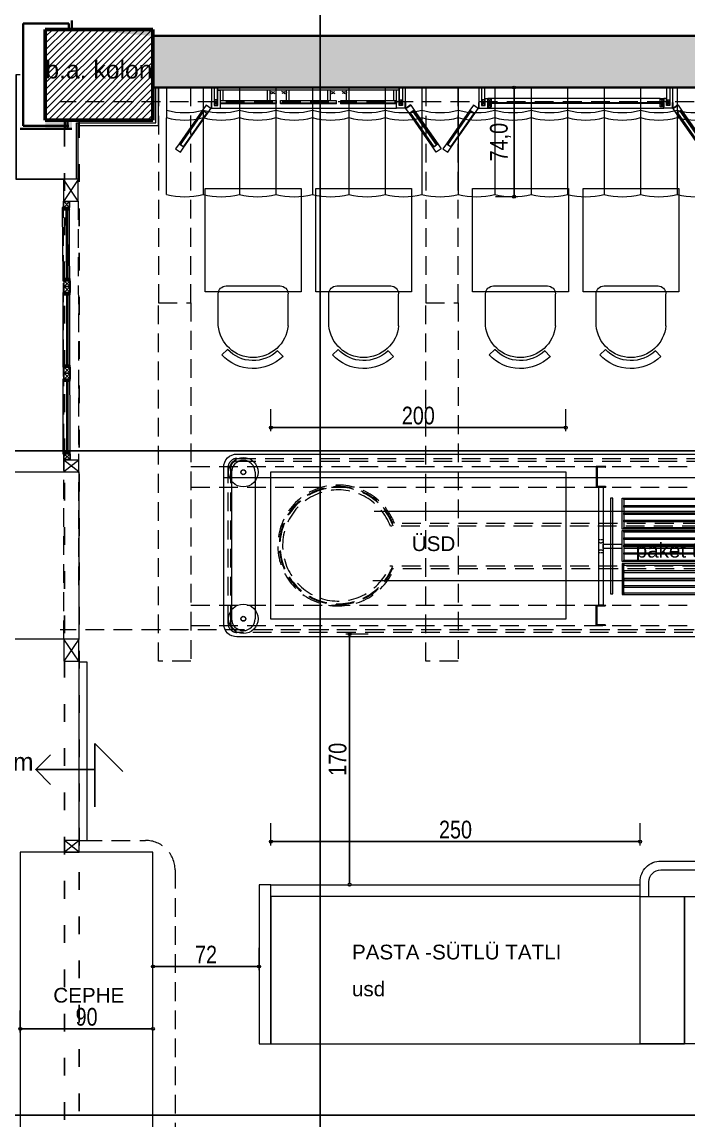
# Model space of a CAD drawing. Header units: millimetres. Extents: x 54215 to 67697, y 23496 to 56611.
# Drawn here: x 56320 to 56772, y 54995 to 55740 of the extents above; entities that cross this region are included whole.
import ezdxf

# ---------------------------------------------------------------- set-up
doc = ezdxf.new("R2010")
doc.units = ezdxf.units.MM
doc.linetypes.add('ACAD_ISO03W100', pattern=[30, 12, -18])
doc.linetypes.add('DASHED', pattern=[19.05, 12.7, -6.35])
for name, color, linetype, lineweight in [('- 0.09', 9, 'Continuous', 9), ('- 0.25', 43, 'Continuous', 25), ('- 0.35', 3, 'Continuous', 35), ('- 0.50', 30, 'Continuous', 50), ('1-kutu profil', 5, 'Continuous', 0), ('no3_ahsap gorunus arka ince', 53, 'Continuous', 15), ('no3_ahsap gorunus arka kalın', 43, 'Continuous', 15), ('no3_ahsap gorunus on ince', 32, 'Continuous', 13), ('no3_cam gorunus on', 142, 'Continuous', 15), ('no3_cam kesit arka', 141, 'Continuous', 18), ('no3_duvar kaplama', 8, 'Continuous', 0), ('no3_duvar mevcut', 4, 'Continuous', 35), ('no3_kutu profil gorunus', 8, 'Continuous', 0), ('no3_kutuprofil kesit', 74, 'Continuous', 18), ('no3_mermer gorunus on', 31, 'Continuous', 15), ('no3_mobilya aydınlatma', 50, 'Continuous', 13), ('no3_paslanmaz gorunus arka', 173, 'Continuous', 13), ('no3_paslanmaz gorunus on', 163, 'Continuous', 15), ('no3_tefriş izdüşüm', 87, 'Continuous', 15), ('no3_ölçü tefriş', 252, 'Continuous', 0), ('t_tarama', 251, 'Continuous', 20), ('t_yazı', 154, 'Continuous', 25), ('ölçü', 4, 'Continuous', 13)]:
    doc.layers.add(name, color=color, linetype=linetype, lineweight=lineweight)
doc.layers.add('0 rölöve', color=7, linetype='Continuous', true_color=0xf1380e)
for name, color, linetype, lineweight, true_color in [('no3_ahsap kesit on', 7, 'Continuous', 20, 0xfca103), ('no3_alçıpan kesit', 7, 'Continuous', 20, 0xf5003d), ('no3_doğrama kesit', 7, 'Continuous', 18, 0x35355a), ('no3_sandalye masa', 7, 'Continuous', 15, 0x9e0025), ('no3_tefriş ön ince', 7, 'Continuous', 18, 0x8c1aff)]:
    doc.layers.add(name, color=color, linetype=linetype, lineweight=lineweight, true_color=true_color)
doc.styles.add('olcu', font='arial.ttf', dxfattribs={"width": 0.8})
doc.styles.get("Standard").update_dxf_attribs({"font": 'arial.ttf'})
doc.dimstyles.new('tufan', dxfattribs={"dimtxt": 12, "dimasz": 0.5, "dimexe": 1.25, "dimexo": 0.625, "dimgap": 2, "dimtad": 1, "dimdec": 0, "dimzin": 1, "dimtxsty": 'olcu', "dimblk1": 'sol', "dimblk2": 'sag', "dimsah": 1, "dimcen": 0, "dimse1": 1, "dimse2": 1, "dimclrd": 256, "dimclrt": 256, "dimadec": 0, "dimazin": 0, "dimtfac": 1, "dimtdec": 0, "dimtix": 1, "dimtmove": 0, "dimatfit": 2, "dimldrblk": 'NONE', "dimfxl": 1.25, "dimarcsym": 0})

# ---------------------------------------------------------------- blocks, each defined once
blk = doc.blocks.new('sol')
at = {"layer": 'ölçü'}
blk.add_line((0, 5), (0, -25), dxfattribs=at)
blk.add_circle((0, 0), 2, dxfattribs=at)
blk = doc.blocks.new('sag')
at = {"layer": 'ölçü'}
blk.add_line((0, -5), (0, 25), dxfattribs=at)
blk.add_circle((0, 0), 2, dxfattribs=at)
blk = doc.blocks.new('*D379')
at = {"layer": 'Defpoints', "color": 0, "transparency": 16777216}
for p in [(56739.68, 55183.77), (56489.26, 55146.59), (56739.68, 55146.59)]:
    blk.add_point(p, dxfattribs=at)
at = {"layer": 'no3_ölçü tefriş', "lineweight": -2, "transparency": 16777216}
blk.add_line((56489.76, 55183.77), (56739.18, 55183.77), dxfattribs=at)
at = {"layer": 'no3_ölçü tefriş', "lineweight": -2, "transparency": 16777216, "xscale": 0.5, "yscale": 0.5, "zscale": 0.5, "rotation": 180}
blk.add_blockref('sol', (56489.26, 55183.77), dxfattribs=at)
at = {"layer": 'no3_ölçü tefriş', "lineweight": -2, "transparency": 16777216, "xscale": 0.5, "yscale": 0.5, "zscale": 0.5}
blk.add_blockref('sag', (56739.68, 55183.77), dxfattribs=at)
at = {"layer": 'no3_ölçü tefriş', "transparency": 16777216, "insert": (56614.47, 55191.89), "char_height": 12, "attachment_point": 5, "style": 'olcu'}
blk.add_mtext('250', dxfattribs=at)
blk = doc.blocks.new('_None')
blk = doc.blocks.new('*D381')
at = {"layer": 'Defpoints', "color": 0, "transparency": 16777216}
for p in [(56319.26, 55066.4), (56409.26, 55066.4), (56409.26, 55056.79)]:
    blk.add_point(p, dxfattribs=at)
at = {"layer": 'no3_ölçü tefriş', "lineweight": -2, "transparency": 16777216}
blk.add_line((56319.76, 55056.79), (56408.76, 55056.79), dxfattribs=at)
at = {"layer": 'no3_ölçü tefriş', "lineweight": -2, "transparency": 16777216, "xscale": 0.5, "yscale": 0.5, "zscale": 0.5, "rotation": 180}
blk.add_blockref('sol', (56319.26, 55056.79), dxfattribs=at)
at = {"layer": 'no3_ölçü tefriş', "lineweight": -2, "transparency": 16777216, "xscale": 0.5, "yscale": 0.5, "zscale": 0.5}
blk.add_blockref('sag', (56409.26, 55056.79), dxfattribs=at)
at = {"layer": 'no3_ölçü tefriş', "transparency": 16777216, "insert": (56364.26, 55064.92), "char_height": 12, "attachment_point": 5, "style": 'olcu'}
blk.add_mtext('90', dxfattribs=at)
blk = doc.blocks.new('*D382')
at = {"layer": 'Defpoints', "color": 0, "transparency": 16777216}
for p in [(56481.26, 55099.17), (56409.26, 55076.59), (56481.26, 55046.59)]:
    blk.add_point(p, dxfattribs=at)
at = {"layer": 'no3_ölçü tefriş', "lineweight": -2, "transparency": 16777216}
blk.add_line((56409.76, 55099.17), (56480.76, 55099.17), dxfattribs=at)
at = {"layer": 'no3_ölçü tefriş', "lineweight": -2, "transparency": 16777216, "xscale": 0.5, "yscale": 0.5, "zscale": 0.5, "rotation": 180}
blk.add_blockref('sol', (56409.26, 55099.17), dxfattribs=at)
at = {"layer": 'no3_ölçü tefriş', "lineweight": -2, "transparency": 16777216, "xscale": 0.5, "yscale": 0.5, "zscale": 0.5}
blk.add_blockref('sag', (56481.26, 55099.17), dxfattribs=at)
at = {"layer": 'no3_ölçü tefriş', "transparency": 16777216, "insert": (56445.26, 55107.2), "char_height": 12, "attachment_point": 5, "style": 'olcu'}
blk.add_mtext('72', dxfattribs=at)
blk = doc.blocks.new('*D384')
at = {"layer": 'Defpoints', "color": 0, "transparency": 16777216}
for p in [(56689.26, 55464.51), (56489.26, 55434.59), (56689.26, 55434.59)]:
    blk.add_point(p, dxfattribs=at)
at = {"layer": 'no3_ölçü tefriş', "lineweight": -2, "transparency": 16777216}
blk.add_line((56489.76, 55464.51), (56688.76, 55464.51), dxfattribs=at)
at = {"layer": 'no3_ölçü tefriş', "lineweight": -2, "transparency": 16777216, "xscale": 0.5, "yscale": 0.5, "zscale": 0.5, "rotation": 180}
blk.add_blockref('sol', (56489.26, 55464.51), dxfattribs=at)
at = {"layer": 'no3_ölçü tefriş', "lineweight": -2, "transparency": 16777216, "xscale": 0.5, "yscale": 0.5, "zscale": 0.5}
blk.add_blockref('sag', (56689.26, 55464.51), dxfattribs=at)
at = {"layer": 'no3_ölçü tefriş', "transparency": 16777216, "insert": (56589.26, 55472.63), "char_height": 12, "attachment_point": 5, "style": 'olcu'}
blk.add_mtext('200', dxfattribs=at)
blk = doc.blocks.new('*D389')
at = {"layer": '0 rölöve', "lineweight": -2, "transparency": 16777216}
blk.add_line((56542.69, 55324.09), (56542.69, 55155.09), dxfattribs=at)
at = {"layer": 'Defpoints', "color": 0, "transparency": 16777216}
for p in [(56466.26, 55324.59), (56489.26, 55154.59), (56542.69, 55154.59)]:
    blk.add_point(p, dxfattribs=at)
at = {"layer": '0 rölöve', "lineweight": -2, "transparency": 16777216, "xscale": 0.5, "yscale": 0.5, "zscale": 0.5}
for name, p, rotation in [('sol', (56542.69, 55324.59), 90), ('sag', (56542.69, 55154.59), 270)]:
    blk.add_blockref(name, p, dxfattribs=dict(at, rotation=rotation))
at = {"layer": '0 rölöve', "transparency": 16777216, "insert": (56534.56, 55239.59), "char_height": 12, "attachment_point": 5, "rotation": 90, "style": 'olcu'}
blk.add_mtext('170', dxfattribs=at)
blk = doc.blocks.new('panjurplan')
at = {"layer": 'no3_ahsap gorunus arka kalın'}
for p, q in [((3825.38, 3282.26), (3797.38, 3282.26)), ((3797.38, 3281.54), (3825.38, 3281.54)), ((3797.38, 3281.14), (3825.38, 3281.14)), ((3825.38, 3278.89), (3797.38, 3278.89)), ((3797.38, 3278.26), (3825.38, 3278.26))]:
    blk.add_line(p, q, dxfattribs=at)
at = {"layer": 'no3_ahsap kesit on'}
for p, q in [((3797.38, 3278.89), (3797.38, 3281.54)), ((3825.38, 3281.54), (3825.38, 3278.89))]:
    blk.add_line(p, q, dxfattribs=at)
for points in [[(3793.38, 3278.26), (3797.38, 3278.26), (3797.38, 3282.26), (3793.38, 3282.26)], [(3825.38, 3278.26), (3829.38, 3278.26), (3829.38, 3282.26), (3825.38, 3282.26)]]:
    blk.add_lwpolyline(points, close=True, dxfattribs=at)
blk = doc.blocks.new('plan girişblok')
at = {"layer": '- 0.09'}
h = blk.add_hatch(dxfattribs=at)
h.set_pattern_fill('ANSI31', color=256)
h.set_pattern_definition([(45, (2446.458, 1691.4684), (-2.245064, 2.245064), [])])
h.paths.add_polyline_path([(3742.07, 3361.46), (3669.07, 3361.46), (3669.07, 3299.96), (3742.07, 3299.96)])
h.paths.add_polyline_path([(4427.57, 3356.96), (4354.07, 3356.96), (4354.07, 3295.46), (4427.57, 3295.46)])
h.paths.add_polyline_path([(5009.07, 3355.96), (4935.57, 3355.96), (4935.57, 3294.46), (5009.07, 3294.46)])
h.paths.add_polyline_path([(5006.07, 2568.46), (4933.07, 2568.46), (4933.07, 2506.96), (5006.07, 2506.96)])
h.paths.add_polyline_path([(4427.57, 2569.46), (4354.57, 2569.46), (4354.57, 2507.96), (4427.57, 2507.96)])
h.paths.add_polyline_path([(3742.07, 2563.46), (3669.07, 2563.46), (3669.07, 2501.96), (3742.07, 2501.96)])
at = {"layer": 'no3_duvar kaplama'}
h = blk.add_hatch(color=256, dxfattribs=at)
h.dxf.hatch_style = 1
h.paths.add_polyline_path([(3669.07, 2563.46), (3687.07, 2563.46), (3669.07, 2563.46), (3669.07, 2501.96), (3687.07, 2501.96), (5226.73, 2507.87), (5230.28, 3355.96), (3742.07, 3356.96), (3687.07, 3361.46), (3669.07, 3361.46), (3669.07, 3293.96), (3687.07, 3293.96), (3687.07, 3299.96), (3669.07, 3299.96), (3669.07, 3361.46), (3742.07, 3361.46), (3742.07, 3321.96), (4354.07, 3321.96), (4354.07, 3356.96), (4427.57, 3356.96), (4427.57, 3322.96), (4935.57, 3322.96), (4935.57, 3355.96), (5009.07, 3355.96), (5009.07, 3318.96), (5144.57, 3318.96), (5144.57, 3310.46), (5191.07, 3310.46), (5191.07, 2572.96), (5169.13, 2572.96), (5169.13, 2538.46), (5006.07, 2538.46), (5006.07, 2506.96), (4933.07, 2506.96), (4933.07, 2538.46), (4427.57, 2538.46), (4427.57, 2507.96), (4354.57, 2507.96), (4354.57, 2538.46), (3742.07, 2538.46), (3742.07, 2501.96), (3669.07, 2501.96)])
h.paths.add_polyline_path([(5191.07, 2684.86), (5191.07, 2661.57), (5203.3, 2661.57), (5203.3, 2684.86)], flags=17)
at = {"layer": '- 0.35'}
for p, q in [((3687.07, 3367.46), (3687.07, 3361.46)), ((3685.07, 3365.46), (3654.07, 3365.46)), ((3654.07, 3365.46), (3654.07, 3295.96)), ((3685.07, 3365.46), (3685.07, 3361.46)), ((3682.24, 3299.96), (3682.24, 3295.96)), ((3684.24, 3299.96), (3684.24, 3293.96)), ((3687.07, 3293.96), (3652.07, 3293.96)), ((3685.07, 3295.96), (3654.07, 3295.96)), ((3682.24, 3293.96), (3682.24, 3297.96))]:
    blk.add_line(p, q, dxfattribs=at)
at = {"layer": '- 0.50'}
for p, q in [((3742.07, 3361.46), (3669.07, 3361.46)), ((3669.07, 3299.96), (3669.07, 3361.46)), ((3742.07, 3299.96), (3742.07, 3361.46)), ((3742.07, 3299.96), (3742.07, 3361.46)), ((3742.07, 3299.96), (3669.07, 3299.96)), ((3742.07, 3299.96), (3669.07, 3299.96))]:
    blk.add_line(p, q, dxfattribs=at)
for p, q in [((3825.62, 3311.06), (3787.83, 3311.06)), ((3825.62, 3311.46), (3825.62, 3311.06))]:
    blk.add_line(p, q)
for points in [[(3828.62, 3311.46), (3828.62, 3311.06), (3866.42, 3311.06), (3866.42, 3311.46)], [(3869.42, 3311.46), (3869.42, 3311.06), (3907.21, 3311.06)]]:
    blk.add_lwpolyline(points)
at = {"layer": '0 rölöve'}
blk.add_line((3913.21, 3321.96), (3963.13, 3321.96), dxfattribs=at)
blk.add_line((3913.21, 3321.96), (3963.13, 3321.96), dxfattribs=at)
at = {"layer": 'no3_ahsap gorunus arka ince'}
for p, q in [((4086.01, 3314.46), (3971.63, 3314.46)), ((3787.83, 3307.96), (3907.21, 3307.96)), ((3969.13, 3307.96), (4088.51, 3307.96))]:
    blk.add_line(p, q, dxfattribs=at)
at = {"layer": 'no3_ahsap kesit on'}
for p, q in [((3781.83, 3321.96), (3783.63, 3321.96)), ((3909.01, 3321.96), (3786.03, 3321.96)), ((3786.03, 3320.16), (3786.03, 3321.96)), ((3909.01, 3320.16), (3909.01, 3321.96)), ((3913.21, 3321.96), (3911.41, 3321.96)), ((3963.13, 3321.96), (3964.93, 3321.96)), ((4094.51, 3321.96), (4092.71, 3321.96)), ((3786.03, 3320.16), (3787.83, 3320.16)), ((3909.01, 3320.16), (3786.03, 3320.16)), ((3787.83, 3313.26), (3787.83, 3320.16)), ((3789.63, 3313.26), (3789.63, 3320.16)), ((3819.82, 3313.26), (3819.82, 3320.16)), ((3821.62, 3313.26), (3821.62, 3320.16)), ((3832.62, 3313.26), (3832.62, 3320.16)), ((3834.42, 3313.26), (3834.42, 3320.16)), ((3860.62, 3313.26), (3860.62, 3320.16)), ((3862.42, 3313.26), (3862.42, 3320.16)), ((3873.42, 3313.26), (3873.42, 3320.16)), ((3875.22, 3313.26), (3875.22, 3320.16)), ((3905.41, 3313.26), (3905.41, 3320.16)), ((3909.01, 3320.16), (3907.21, 3320.16)), ((3907.21, 3313.26), (3907.21, 3320.16)), ((3967.33, 3314.46), (3969.13, 3314.46)), ((3971.63, 3311.96), (3969.13, 3314.46)), ((3969.13, 3311.96), (3971.63, 3314.46)), ((4086.01, 3311.96), (4088.51, 3314.46)), ((4088.51, 3311.96), (4086.01, 3314.46)), ((4090.31, 3314.46), (4088.51, 3314.46)), ((3971.63, 3308.96), (3969.13, 3311.46)), ((3969.13, 3308.96), (3971.63, 3311.46)), ((4086.01, 3308.96), (4088.51, 3311.46)), ((4088.51, 3308.96), (4086.01, 3311.46))]:
    blk.add_line(p, q, dxfattribs=at)
for points in [[(3691.4, 3297.96), (3744.07, 3297.96), (3744.07, 3321.96)], [(3691.4, 3296.16), (3745.87, 3296.16), (3745.87, 3321.96)], [(3781.83, 3321.96), (3781.83, 3307.96), (3787.83, 3307.96), (3787.83, 3320.16)], [(3783.63, 3321.96), (3783.63, 3309.76), (3786.03, 3309.76), (3786.03, 3320.16)], [(3913.21, 3321.96), (3913.21, 3307.96), (3907.21, 3307.96), (3907.21, 3320.16)], [(3911.41, 3321.96), (3911.41, 3309.76), (3909.01, 3309.76), (3909.01, 3320.16)], [(3963.13, 3321.96), (3963.13, 3307.96), (3969.13, 3307.96), (3969.13, 3314.46)], [(3964.93, 3321.96), (3964.93, 3309.76), (3967.33, 3309.76), (3967.33, 3314.46)], [(4094.51, 3321.96), (4094.51, 3307.96), (4088.51, 3307.96), (4088.51, 3314.46)], [(4092.71, 3321.96), (4092.71, 3309.76), (4090.31, 3309.76), (4090.31, 3314.46)]]:
    blk.add_lwpolyline(points, dxfattribs=at)
for points in [[(3969.13, 3311.96), (3971.63, 3311.96), (3971.63, 3314.46), (3969.13, 3314.46)], [(4088.51, 3311.96), (4086.01, 3311.96), (4086.01, 3314.46), (4088.51, 3314.46)], [(3787.83, 3313.26), (3825.62, 3313.26), (3825.62, 3311.46), (3787.83, 3311.46)], [(3828.62, 3313.26), (3866.42, 3313.26), (3866.42, 3311.46), (3828.62, 3311.46)], [(3869.42, 3313.26), (3907.21, 3313.26), (3907.21, 3311.46), (3869.42, 3311.46)], [(3969.13, 3308.96), (3971.63, 3308.96), (3971.63, 3311.46), (3969.13, 3311.46)], [(4088.51, 3308.96), (4086.01, 3308.96), (4086.01, 3311.46), (4088.51, 3311.46)]]:
    blk.add_lwpolyline(points, close=True, dxfattribs=at)
at = {"layer": 'no3_alçıpan kesit'}
for p, q in [((3690.2, 3259.96), (3690.2, 3297.96)), ((3690.2, 3297.96), (3691.4, 3297.96)), ((3691.4, 3259.96), (3691.4, 3297.96))]:
    blk.add_line(p, q, dxfattribs=at)
at = {"layer": 'no3_cam gorunus on'}
for p, q in [((3683.04, 3240.66), (3683.37, 3190.99)), ((3683.54, 3240.66), (3683.87, 3190.99)), ((3684.04, 3240.66), (3684.37, 3190.99)), ((3683.37, 3182.99), (3683.37, 3132.33)), ((3683.87, 3182.99), (3683.87, 3132.33)), ((3684.37, 3182.99), (3684.37, 3132.33)), ((3683.37, 3124.33), (3683.37, 3073.66)), ((3683.87, 3124.33), (3683.87, 3073.66)), ((3684.37, 3124.33), (3684.37, 3073.66))]:
    blk.add_line(p, q, dxfattribs=at)
at = {"layer": 'no3_cam kesit arka'}
for p, q in [((3969.13, 3311.96), (4088.51, 3311.96)), ((3969.13, 3311.46), (4088.51, 3311.46))]:
    blk.add_line(p, q, dxfattribs=at)
at = {"layer": 'no3_doğrama kesit'}
blk.add_line((3688.9, 3244.66), (3683.9, 3244.66), dxfattribs=at)
blk.add_lwpolyline([(3692.15, 2811.28), (3692.15, 2932.68), (3697.15, 2932.68), (3697.15, 2811.28)], close=True, dxfattribs=at)
at = {"layer": 'no3_duvar kaplama', "linetype": 'DASHED'}
for p, q in [((3767.87, 3065), (4290.62, 3065)), ((3767.87, 3051), (4290.62, 3051)), ((3767.87, 2971.1), (4290.62, 2971.1)), ((3767.87, 2957.1), (4290.62, 2957.1))]:
    blk.add_line(p, q, dxfattribs=at)
for points in [[(3745.87, 3321.96), (3745.87, 3175.96), (3767.87, 3175.96), (3767.87, 3321.96)], [(3927.17, 3321.96), (3927.17, 3175.96), (3949.17, 3175.96), (3949.17, 3321.96)], [(3745.87, 2932.96), (3745.87, 3175.96), (3767.87, 3175.96), (3767.87, 2932.96)], [(3927.17, 2932.96), (3927.17, 3175.96), (3949.17, 3175.96), (3949.17, 2932.96)]]:
    blk.add_lwpolyline(points, close=True, dxfattribs=at)
blk.add_lwpolyline([(3694.98, 2811.46), (3737.07, 2811.46, -0.414214), (3757.07, 2791.46), (3757.07, 2603.46)], format="xyb", dxfattribs=at)
at = {"layer": 'no3_duvar mevcut'}
for p, q in [((4354.07, 3356.96), (3742.07, 3356.96)), ((3742.07, 3321.96), (4354.07, 3321.96))]:
    blk.add_line(p, q, dxfattribs=at)
at = {"layer": 'no3_kutu profil gorunus'}
for p, q in [((3785.83, 3313.76), (3785.83, 3321.96)), ((3909.21, 3313.76), (3909.21, 3321.96)), ((3967.13, 3313.76), (3967.13, 3321.96)), ((4090.51, 3313.76), (4090.51, 3321.96)), ((3680.54, 3239.16), (3680.87, 3192.49)), ((3685.54, 3244.66), (3681.54, 3244.66)), ((3685.87, 3069.66), (3685.54, 3244.66)), ((3680.87, 3181.49), (3680.87, 3133.83)), ((3680.87, 3122.83), (3680.87, 3075.16)), ((3681.87, 3069.66), (3685.87, 3069.66))]:
    blk.add_line(p, q, dxfattribs=at)
at = {"layer": 'no3_kutu profil gorunus', "linetype": 'DASHED'}
for p, q in [((3681.74, 2947.96), (3681.4, 3244.96)), ((3691.4, 3244.96), (3691.74, 2947.96))]:
    blk.add_line(p, q, dxfattribs=at)
at = {"layer": 'no3_kutuprofil kesit'}
for p, q in [((3783.83, 3309.76), (3785.83, 3313.76)), ((3785.83, 3309.76), (3783.83, 3313.76)), ((3785.83, 3313.76), (3785.83, 3313.76)), ((3911.21, 3309.76), (3909.21, 3313.76)), ((3909.21, 3313.76), (3909.21, 3313.76)), ((3909.21, 3309.76), (3911.21, 3313.76)), ((3965.13, 3309.76), (3967.13, 3313.76)), ((3967.13, 3309.76), (3965.13, 3313.76)), ((3967.13, 3313.76), (3967.13, 3313.76)), ((4092.51, 3309.76), (4090.51, 3313.76)), ((4090.51, 3313.76), (4090.51, 3313.76)), ((4090.51, 3309.76), (4092.51, 3313.76)), ((3778.07, 3310), (3778.19, 3310.16)), ((3781.36, 3307.71), (3778.07, 3310)), ((3778.19, 3310.16), (3781.24, 3308.04)), ((3781.83, 3311.96), (3781.63, 3311.96)), ((3781.63, 3311.96), (3781.63, 3308.24)), ((3781.83, 3307.96), (3781.83, 3311.96)), ((3913.21, 3307.96), (3913.21, 3311.96)), ((3913.21, 3311.96), (3913.41, 3311.96)), ((3913.41, 3311.96), (3913.41, 3308.24)), ((3913.68, 3307.71), (3916.96, 3310)), ((3916.85, 3310.16), (3913.8, 3308.04)), ((3916.96, 3310), (3916.85, 3310.16)), ((3959.38, 3310), (3959.49, 3310.16)), ((3962.66, 3307.71), (3959.38, 3310)), ((3959.49, 3310.16), (3962.54, 3308.04)), ((3963.13, 3311.96), (3962.93, 3311.96)), ((3962.93, 3311.96), (3962.93, 3308.24)), ((3963.13, 3307.96), (3963.13, 3311.96)), ((4094.51, 3307.96), (4094.51, 3311.96)), ((4094.51, 3311.96), (4094.71, 3311.96)), ((4094.71, 3311.96), (4094.71, 3308.24)), ((4094.98, 3307.71), (4098.27, 3310)), ((4098.15, 3310.16), (4095.1, 3308.04)), ((4098.27, 3310), (4098.15, 3310.16)), ((3649.07, 3259.96), (3680.87, 3259.96)), ((3691.4, 3244.96), (3681.4, 3259.96)), ((3691.4, 3259.66), (3681.4, 3244.66)), ((3680.54, 3240.66), (3683.04, 3239.16)), ((3680.54, 3239.16), (3683.04, 3240.66)), ((3681.54, 3244.66), (3685.54, 3240.66)), ((3681.54, 3240.66), (3685.54, 3244.66)), ((3684.04, 3240.66), (3685.54, 3239.16)), ((3684.04, 3239.16), (3685.54, 3240.66)), ((3680.87, 3192.49), (3683.37, 3190.99)), ((3680.87, 3190.99), (3683.37, 3192.49)), ((3681.87, 3190.99), (3685.87, 3186.99)), ((3681.87, 3186.99), (3685.87, 3190.99)), ((3685.87, 3186.99), (3681.87, 3186.99)), ((3681.87, 3186.99), (3685.87, 3182.99)), ((3681.87, 3182.99), (3685.87, 3186.99)), ((3684.37, 3192.49), (3685.87, 3190.99)), ((3684.37, 3190.99), (3685.87, 3192.49)), ((3680.87, 3182.99), (3683.37, 3181.49)), ((3680.87, 3181.49), (3683.37, 3182.99)), ((3685.87, 3182.99), (3681.87, 3182.99)), ((3684.37, 3182.99), (3685.87, 3181.49)), ((3684.37, 3181.49), (3685.87, 3182.99)), ((3680.87, 3133.83), (3683.37, 3132.33)), ((3680.87, 3132.33), (3683.37, 3133.83)), ((3681.87, 3132.33), (3685.87, 3128.33)), ((3681.87, 3128.33), (3685.87, 3132.33)), ((3685.87, 3128.33), (3681.87, 3128.33)), ((3685.87, 3128.33), (3681.87, 3128.33)), ((3681.87, 3128.33), (3685.87, 3124.33)), ((3681.87, 3124.33), (3685.87, 3128.33)), ((3684.37, 3133.83), (3685.87, 3132.33)), ((3684.37, 3132.33), (3685.87, 3133.83)), ((3680.87, 3124.33), (3683.37, 3122.83)), ((3680.87, 3122.83), (3683.37, 3124.33)), ((3685.87, 3124.33), (3681.87, 3124.33)), ((3684.37, 3124.33), (3685.87, 3122.83)), ((3684.37, 3122.83), (3685.87, 3124.33)), ((3680.87, 3075.16), (3683.37, 3073.66)), ((3680.87, 3073.66), (3683.37, 3075.16)), ((3691.74, 3069.31), (3681.74, 3061.31)), ((3691.74, 3061.31), (3681.74, 3069.31)), ((3681.87, 3073.66), (3685.87, 3069.66)), ((3681.87, 3069.66), (3685.87, 3073.66)), ((3685.87, 3069.66), (3681.87, 3069.66)), ((3684.37, 3075.16), (3685.87, 3073.66)), ((3684.37, 3073.66), (3685.87, 3075.16)), ((3691.74, 2947.96), (3681.74, 2932.96)), ((3691.74, 2932.96), (3681.74, 2947.96)), ((3692.15, 2811.46), (3682.15, 2803.46)), ((3692.15, 2803.46), (3682.15, 2811.46))]:
    blk.add_line(p, q, dxfattribs=at)
for points in [[(3652.07, 3330.71), (3649.07, 3330.71), (3649.07, 3259.96), (3681.4, 3259.96)], [(3652.07, 3330.51), (3649.27, 3330.51), (3649.27, 3260.16), (3681.4, 3260.16)]]:
    blk.add_lwpolyline(points, dxfattribs=at)
for points in [[(3783.83, 3309.76), (3785.83, 3309.76), (3785.83, 3313.76), (3783.83, 3313.76)], [(3911.21, 3309.76), (3909.21, 3309.76), (3909.21, 3313.76), (3911.21, 3313.76)], [(3965.13, 3309.76), (3967.13, 3309.76), (3967.13, 3313.76), (3965.13, 3313.76)], [(4092.51, 3309.76), (4090.51, 3309.76), (4090.51, 3313.76), (4092.51, 3313.76)], [(3681.4, 3244.96), (3691.4, 3244.96), (3691.4, 3259.96), (3681.4, 3259.96)], [(3680.54, 3240.66), (3680.54, 3239.16), (3683.04, 3239.16), (3683.04, 3240.66)], [(3685.54, 3244.66), (3685.54, 3240.66), (3681.54, 3240.66), (3681.54, 3244.66)], [(3684.04, 3240.66), (3684.04, 3239.16), (3685.54, 3239.16), (3685.54, 3240.66)], [(3680.87, 3192.49), (3680.87, 3190.99), (3683.37, 3190.99), (3683.37, 3192.49)], [(3685.87, 3190.99), (3685.87, 3186.99), (3681.87, 3186.99), (3681.87, 3190.99)], [(3685.87, 3186.99), (3685.87, 3182.99), (3681.87, 3182.99), (3681.87, 3186.99)], [(3684.37, 3192.49), (3684.37, 3190.99), (3685.87, 3190.99), (3685.87, 3192.49)], [(3680.87, 3182.99), (3680.87, 3181.49), (3683.37, 3181.49), (3683.37, 3182.99)], [(3684.37, 3182.99), (3684.37, 3181.49), (3685.87, 3181.49), (3685.87, 3182.99)], [(3680.87, 3133.83), (3680.87, 3132.33), (3683.37, 3132.33), (3683.37, 3133.83)], [(3685.87, 3132.33), (3685.87, 3128.33), (3681.87, 3128.33), (3681.87, 3132.33)], [(3685.87, 3128.33), (3685.87, 3124.33), (3681.87, 3124.33), (3681.87, 3128.33)], [(3684.37, 3133.83), (3684.37, 3132.33), (3685.87, 3132.33), (3685.87, 3133.83)], [(3680.87, 3124.33), (3680.87, 3122.83), (3683.37, 3122.83), (3683.37, 3124.33)], [(3684.37, 3124.33), (3684.37, 3122.83), (3685.87, 3122.83), (3685.87, 3124.33)], [(3680.87, 3075.16), (3680.87, 3073.66), (3683.37, 3073.66), (3683.37, 3075.16)], [(3681.74, 3061.31), (3691.74, 3061.31), (3691.74, 3069.31), (3681.74, 3069.31)], [(3685.87, 3073.66), (3685.87, 3069.66), (3681.87, 3069.66), (3681.87, 3073.66)], [(3684.37, 3075.16), (3684.37, 3073.66), (3685.87, 3073.66), (3685.87, 3075.16)], [(3681.74, 2932.96), (3691.74, 2932.96), (3691.74, 2947.96), (3681.74, 2947.96)], [(3682.15, 2803.46), (3692.15, 2803.46), (3692.15, 2811.46), (3682.15, 2811.46)]]:
    blk.add_lwpolyline(points, close=True, dxfattribs=at)
for centre in [(3781.53, 3307.96), (3913.51, 3307.96), (3962.83, 3307.96), (4094.81, 3307.96)]:
    blk.add_circle(centre, 0.3, dxfattribs=at)
at = {"layer": 'no3_mobilya aydınlatma'}
for p, q in [((3823.58, 3318.75), (3824.71, 3319.22)), ((3823.58, 3318.46), (3824.75, 3317.97)), ((3830.67, 3318.46), (3829.5, 3317.97)), ((3830.67, 3318.75), (3829.54, 3319.22)), ((3864.38, 3318.75), (3865.51, 3319.22)), ((3864.38, 3318.46), (3865.54, 3317.97)), ((3871.46, 3318.46), (3870.3, 3317.97)), ((3871.46, 3318.75), (3870.33, 3319.22))]:
    blk.add_line(p, q, dxfattribs=at)
for centre in [(3822.47, 3318.58), (3831.78, 3318.58), (3863.27, 3318.58), (3872.57, 3318.58)]:
    blk.add_circle(centre, 0.773, dxfattribs=at)
at = {"layer": 'no3_paslanmaz gorunus arka'}
for points in [[(3631.74, 3061.31), (3691.74, 3061.31), (3691.74, 2947.96), (3631.74, 2947.96)], [(3652.07, 2603.46), (3742.07, 2603.46), (3742.07, 2803.46), (3652.07, 2803.46)]]:
    blk.add_lwpolyline(points, close=True, dxfattribs=at)
at = {"layer": 'no3_tefriş izdüşüm', "linetype": 'DASHED'}
for points in [[(4365.44, 3218.68), (4365.44, 3218.68, 0.519356), (4299.57, 3312.37), (3679.07, 3312.37)], [(4361.35, 3057.1), (4361.35, 3057.1, -0.566052), (4299.57, 2954.19), (3679.07, 2954.19)]]:
    blk.add_lwpolyline(points, format="xyb", dxfattribs=at)
at = {"layer": 't_yazı'}
for p, q in [((3702.77, 2834.25), (3702.77, 2877.08)), ((3702.77, 2877.08), (3721.62, 2858.24))]:
    blk.add_line(p, q, dxfattribs=at)
at = {"layer": '0 rölöve', "rotation": 55.11859647751027}
for p in [(4280.69, -1708.44), (4461.99, -1708.44)]:
    blk.add_blockref('panjurplan', p, dxfattribs=at)
at = {"layer": '0 rölöve', "xscale": -0.9999999999999998, "rotation": 304.8814035224896}
for p in [(3414.35, -1708.44), (3595.65, -1708.44)]:
    blk.add_blockref('panjurplan', p, dxfattribs=at)
at = {"layer": '0 rölöve'}
blk.add_text('b.a. kolon', height=12, dxfattribs=at).set_placement((3669.12, 3328.15))
blk = doc.blocks.new('sedirrwe')
at = {"layer": 'no3_tefriş ön ince'}
for p, q in [((-1399.1, 3571.16), (-1399.1, 4164.69)), ((-1399.1, 3917.38), (-1378.7, 3917.38)), ((-1378.7, 3917.38), (-1326.71, 3917.38)), ((-1399.1, 3892.65), (-1378.7, 3892.65)), ((-1378.7, 3892.65), (-1326.71, 3892.65)), ((-1399.1, 3867.92), (-1378.7, 3867.92)), ((-1378.7, 3867.92), (-1326.71, 3867.92)), ((-1399.1, 3843.19), (-1378.7, 3843.19)), ((-1378.7, 3843.19), (-1326.71, 3843.19)), ((-1399.1, 3818.46), (-1378.7, 3818.46)), ((-1378.7, 3818.46), (-1326.71, 3818.46)), ((-1399.1, 3793.73), (-1378.7, 3793.73)), ((-1378.7, 3793.73), (-1326.71, 3793.73)), ((-1399.1, 3769), (-1378.7, 3769)), ((-1378.7, 3769), (-1326.71, 3769)), ((-1399.1, 3744.27), (-1378.7, 3744.27)), ((-1378.7, 3744.27), (-1326.71, 3744.27)), ((-1399.1, 3719.54), (-1378.7, 3719.54)), ((-1378.7, 3719.54), (-1326.71, 3719.54)), ((-1399.1, 3694.81), (-1378.7, 3694.81)), ((-1378.7, 3694.81), (-1326.71, 3694.81)), ((-1399.1, 3670.08), (-1378.7, 3670.08)), ((-1378.7, 3670.08), (-1326.71, 3670.08)), ((-1399.1, 3645.35), (-1378.7, 3645.35)), ((-1378.7, 3645.35), (-1326.71, 3645.35)), ((-1399.1, 3620.62), (-1378.7, 3620.62)), ((-1378.7, 3620.62), (-1326.71, 3620.62)), ((-1399.1, 3595.89), (-1378.7, 3595.89)), ((-1378.7, 3595.89), (-1326.71, 3595.89)), ((-1399.1, 3571.16), (-1378.7, 3571.16)), ((-1326.71, 3571.16), (-1378.7, 3571.16))]:
    blk.add_line(p, q, dxfattribs=at)
for centre in [(-1430.57, 3929.75), (-1425.57, 3929.75), (-1373.57, 3929.75), (-1430.57, 3905.02), (-1425.57, 3905.02), (-1373.57, 3905.02), (-1430.57, 3880.29), (-1425.57, 3880.29), (-1373.57, 3880.29), (-1430.57, 3855.56), (-1425.57, 3855.56), (-1373.57, 3855.56), (-1430.57, 3830.83), (-1425.57, 3830.83), (-1373.57, 3830.83), (-1430.57, 3806.1), (-1425.57, 3806.1), (-1373.57, 3806.1), (-1430.57, 3781.37), (-1425.57, 3781.37), (-1373.57, 3781.37), (-1430.57, 3756.64), (-1425.57, 3756.64), (-1373.57, 3756.64), (-1430.57, 3731.9), (-1425.57, 3731.9), (-1373.57, 3731.9), (-1430.57, 3707.17), (-1425.57, 3707.17), (-1373.57, 3707.17), (-1430.57, 3682.44), (-1425.57, 3682.44), (-1373.57, 3682.44), (-1430.57, 3657.71), (-1425.57, 3657.71), (-1373.57, 3657.71), (-1430.57, 3632.98), (-1425.57, 3632.98), (-1373.57, 3632.98), (-1430.57, 3608.25), (-1425.57, 3608.25), (-1373.57, 3608.25), (-1430.57, 3583.52), (-1425.57, 3583.52), (-1373.57, 3583.52)]:
    blk.add_arc(centre, 48.47, 345.219, 14.781, dxfattribs=at)
blk = doc.blocks.new('madalyon kolsuz')
at = {"layer": 'no3_sandalye masa'}
for p, q in [((4783.75, 1623.27, 0), (4779.94, 1627.07, 0)), ((4817.63, 1623.66, 0), (4821.44, 1627.46, 0)), ((4777.19, 1607.21, 0), (4776.88, 1585.68, 0)), ((4824.55, 1606.78, 0), (4824.25, 1585.25, 0)), ((4782.19, 1580.25, 0), (4818.78, 1579.72, 0))]:
    blk.add_line(p, q, dxfattribs=at)
for centre, radius, start, end in [((4800.88, 1606.9, 0), 29.08, 45, 136.07625), ((4800.85, 1604.7, 0), 23.79, 4.57521, 173.93046), ((4800.88, 1606.9, 0), 23.69, 45, 136.32089), ((4782.27, 1585.63, 0), 5.38, 179.17812, 269.17812), ((4818.86, 1585.11, 0), 5.38, 269.17812, 359.17812)]:
    blk.add_arc(centre, radius, start, end, dxfattribs=at)
blk = doc.blocks.new('cimit')
for p, q in [((9901, -11205.13), (9915, -11205.13)), ((9901, -11206.13), (9915, -11206.13))]:
    blk.add_line(p, q)
for points in [[(9901, -11204.18), (9915, -11189.49)], [(9901.48, -11205.13), (9915, -11190.94)], [(9916, -11185.68), (9916, -11225.68), (9915, -11225.68), (9915, -11185.68), (9916, -11185.68)], [(9901.38, -11206.13), (9915, -11220.43)], [(9901, -11207.18), (9915, -11221.88)]]:
    blk.add_lwpolyline(points)
at = {"layer": 'no3_kutu profil gorunus'}
for points in [[(9787, -11173.06), (9788, -11173.06), (9788, -11194.04), (9787, -11194.04)], [(9881, -11173.06), (9881, -11174.06), (9788, -11174.06), (9788, -11173.06)], [(9881, -11173.06), (9882, -11173.06), (9882, -11194.04), (9881, -11194.04)], [(9881, -11178.06), (9881, -11179.06), (9788, -11179.06), (9788, -11178.06)], [(9881, -11183.05), (9881, -11184.05), (9788, -11184.05), (9788, -11183.05)], [(9881, -11188.04), (9881, -11189.04), (9788, -11189.04), (9788, -11188.04)], [(9787, -11195.03), (9788, -11195.03), (9788, -11216), (9787, -11216)], [(9881, -11193.04), (9881, -11194.04), (9788, -11194.04), (9788, -11193.04)], [(9881, -11195.03), (9881, -11196.03), (9788, -11196.03), (9788, -11195.03)], [(9881, -11195.03), (9882, -11195.03), (9882, -11216), (9881, -11216)], [(9881, -11200.02), (9881, -11201.02), (9788, -11201.02), (9788, -11200.02)], [(9881, -11205.02), (9881, -11206.02), (9788, -11206.02), (9788, -11205.02)], [(9881, -11210.01), (9881, -11211.01), (9788, -11211.01), (9788, -11210.01)], [(9787, -11238.41), (9788, -11238.41), (9788, -11217.43), (9787, -11217.43)], [(9881, -11215), (9881, -11216), (9788, -11216), (9788, -11215)], [(9881, -11218.43), (9881, -11217.43), (9788, -11217.43), (9788, -11218.43)], [(9881, -11238.41), (9882, -11238.41), (9882, -11217.43), (9881, -11217.43)], [(9881, -11223.43), (9881, -11222.43), (9788, -11222.43), (9788, -11223.43)], [(9881, -11228.42), (9881, -11227.42), (9788, -11227.42), (9788, -11228.42)], [(9881, -11233.41), (9881, -11232.41), (9788, -11232.41), (9788, -11233.41)], [(9881, -11238.41), (9881, -11237.41), (9788, -11237.41), (9788, -11238.41)]]:
    blk.add_lwpolyline(points, close=True, dxfattribs=at)
at = {"layer": 'no3_paslanmaz gorunus on'}
for points in [[(9774, -11165.53), (9774, -11245.5), (9771, -11245.5), (9771, -11165.53), (9774, -11165.53)], [(9898, -11165.53), (9898, -11245.5), (9895, -11245.5), (9895, -11165.53), (9898, -11165.53)], [(9787, -11207.23), (9774, -11207.23), (9774, -11204.23), (9787, -11204.23)], [(9788, -11204.23), (9881, -11204.23)], [(9882, -11204.23), (9895, -11204.23), (9895, -11207.23), (9882, -11207.23)], [(9881, -11207.23), (9788, -11207.23)]]:
    blk.add_lwpolyline(points, dxfattribs=at)
at = {"layer": 'no3_paslanmaz gorunus on', "color": 30}
for points in [[(9779, -11173.02), (9779, -11238.02), (9780.5, -11238.02), (9780.5, -11173.02), (9779, -11173.02)], [(9885.5, -11173.02), (9885.5, -11238.02), (9887, -11238.02), (9887, -11173.02), (9885.5, -11173.02)]]:
    blk.add_lwpolyline(points, close=True, dxfattribs=at)
at = {"layer": 'no3_paslanmaz gorunus on'}
blk.add_lwpolyline([(9898, -11204.23), (9901, -11204.23), (9901, -11207.23), (9898, -11207.23)], close=True, dxfattribs=at)
at = {"layer": 'no3_paslanmaz gorunus on', "linetype": 'DASHED'}
for centre, start, end in [((9772.5, -11200.8), 232.37056, 307.62944), ((9896.5, -11200.8), 232.37056, 307.62944), ((9772.5, -11210.67), 52.37056, 127.62944), ((9896.5, -11210.67), 52.37056, 127.62944)]:
    blk.add_arc(centre, 2.46, start, end, dxfattribs=at)
at = {"layer": 't_tarama', "linetype": 'DASHED', "ltscale": 0.05}
for p, q in [((9774, -11201.23), (9771, -11201.23)), ((9895, -11201.23), (9898, -11201.23)), ((9774, -11210.23), (9771, -11210.23)), ((9895, -11210.23), (9898, -11210.23))]:
    blk.add_line(p, q, dxfattribs=at)
blk = doc.blocks.new('npu140')
at = {"layer": 'no3_kutuprofil kesit'}
for p, q in [((3687.91, 3113.69), (3681.31, 3113.69)), ((3681.31, 3113.69), (3681.31, 3099.69)), ((3682.17, 3112.92), (3682.17, 3100.46)), ((3687.41, 3113.12), (3682.37, 3113.12)), ((3687.91, 3113.62), (3687.91, 3113.69)), ((3687.91, 3113.62), (3687.91, 3113.69)), ((3681.31, 3099.69), (3687.91, 3099.69)), ((3682.37, 3100.26), (3687.41, 3100.26)), ((3687.91, 3099.76), (3687.91, 3099.69))]:
    blk.add_line(p, q, dxfattribs=at)
for centre, radius, start, end in [((3682.37, 3112.92), 0.2, 90, 180), ((3687.41, 3113.62), 0.5, 270, 0), ((3682.37, 3100.46), 0.2, 180, 270), ((3687.41, 3099.76), 0.5, 0, 90)]:
    blk.add_arc(centre, radius, start, end, dxfattribs=at)
blk = doc.blocks.new('orta ünite')
at = {"layer": 'no3_ahsap gorunus on ince'}
for p, q in [((3795.37, 3061.16), (3795.37, 2961.76)), ((3811.37, 3061.16), (3811.37, 2961.76))]:
    blk.add_line(p, q, dxfattribs=at)
at = {"layer": 'no3_ahsap gorunus on ince', "linetype": 'DASHED'}
for points in [[(3799.07, 3070.46), (4165.35, 3070.46, -0.414214), (4197.35, 3038.46), (4197.35, 2984.46, -0.414214), (4165.35, 2952.46), (3799.07, 2952.46, -0.414214), (3793.07, 2958.46), (3793.07, 3064.46, -0.414214)], [(3799.07, 3068.66), (4165.35, 3068.66, -0.414214), (4195.55, 3038.46), (4195.55, 2984.46, -0.414214), (4165.35, 2954.26), (3799.07, 2954.26, -0.414214), (3794.87, 2958.46), (3794.87, 3064.46, -0.414214)]]:
    blk.add_lwpolyline(points, format="xyb", close=True, dxfattribs=at)
at = {"layer": 'no3_ahsap gorunus on ince'}
blk.add_lwpolyline([(3790.07, 3057.56), (4316.32, 3057.56, -0.414214), (4349.42, 3024.46), (4349.42, 2998.46, -0.414214), (4316.32, 2965.36), (4191.73, 2965.36)], format="xyb", dxfattribs=at)
for centre, start, end in [((3803.37, 3061.16), 0, 180), ((3803.37, 2961.76), 180, 0)]:
    blk.add_arc(centre, 8, start, end, dxfattribs=at)
at = {"layer": 'no3_ahsap kesit on', "linetype": 'DASHED'}
for p, q in [((4113.64, 3024.46), (3903.13, 3024.46)), ((4114.32, 3026.26), (3904.36, 3026.26)), ((4114, 2997.46), (3902.74, 2997.46)), ((4114.74, 2995.66), (3903.94, 2995.66))]:
    blk.add_line(p, q, dxfattribs=at)
for radius, start, end in [(39.5, 19.215, 339.24146), (37.7, 20.17127, 338.20093)]:
    blk.add_arc((3867.74, 3011.46), radius, start, end, dxfattribs=at)
at = {"layer": 'no3_duvar kaplama', "linetype": 'DASHED'}
for radius, start, end in [(41, 21.16012, 337.33355), (40, 21.71562, 336.73403)]:
    blk.add_arc((3867.74, 3011.46), radius, start, end, dxfattribs=at)
at = {"layer": 'no3_kutu profil gorunus'}
for p, q in [((4150.94, 3034.46), (3892.1, 3034.46)), ((4150.94, 2987.46), (3891.11, 2987.46))]:
    blk.add_line(p, q, dxfattribs=at)
at = {"layer": 'no3_mermer gorunus on'}
blk.add_lwpolyline([(3799.07, 3073.46), (4165.35, 3073.46, -0.414214), (4200.35, 3038.46), (4200.35, 2984.46, -0.414214), (4165.35, 2949.46), (3799.07, 2949.46, -0.414214), (3790.07, 2958.46), (3790.07, 3064.46, -0.414214)], format="xyb", close=True, dxfattribs=at)
at = {"layer": 'no3_mobilya aydınlatma'}
for centre, radius in [((3803.37, 3061.16), 10), ((3803.37, 3061.16), 1.7), ((3803.37, 3061.16), 1.5), ((3803.37, 2961.76), 10), ((3803.37, 2961.76), 1.7), ((3803.37, 2961.76), 1.5)]:
    blk.add_circle(centre, radius, dxfattribs=at)
at = {"layer": 'no3_paslanmaz gorunus arka'}
for points in [[(3822.07, 2961.46), (3822.07, 3061.46), (4022.07, 3061.46), (4022.07, 2961.46)], [(3822.07, 3061.46), (4022.07, 3061.46), (4022.07, 2961.46), (3822.07, 2961.46)]]:
    blk.add_lwpolyline(points, close=True, dxfattribs=at)
at = {"layer": '0 rölöve'}
blk.add_blockref('npu140', (361.27, -48.62), dxfattribs=at)
at = {"layer": '0 rölöve', "xscale": -1, "rotation": 180}
blk.add_blockref('npu140', (361.27, 6070.79), dxfattribs=at)
at = {"layer": 't_tarama'}
blk.add_blockref('cimit', (-5726.62, 14216.6), dxfattribs=at)
at = {"layer": 't_yazı', "char_height": 10, "width": 307.9126, "attachment_point": 7}
for s, insert in [('ÜSD', (3917.67, 3007.54)), ('paket ürün', (4069.5, 3000.26))]:
    blk.add_mtext(s, dxfattribs=dict(at, insert=insert))
blk = doc.blocks.new('dolaplar')
for p, q in [((4102.48, 2673.46), (4102.48, 2773.46)), ((4072.48, 2673.46), (4102.48, 2673.46))]:
    blk.add_line(p, q)
at = {"layer": 'no3_ahsap gorunus on ince'}
for points in [[(4072.48, 2773.46), (4072.48, 2783.46, -0.414214), (4086.48, 2797.46), (4352.56, 2797.46)], [(4078.48, 2773.46), (4078.48, 2783.46, -0.414214), (4086.48, 2791.46), (4352.56, 2791.46)]]:
    blk.add_lwpolyline(points, format="xyb", dxfattribs=at)
for points in [[(3822.07, 2781.46), (3814.07, 2781.46), (3814.07, 2673.46), (3822.07, 2673.46)], [(4102.48, 2673.46), (4072.48, 2673.46), (4072.48, 2773.46), (4102.48, 2773.46)]]:
    blk.add_lwpolyline(points, close=True, dxfattribs=at)
blk.add_lwpolyline([(3822.07, 2773.46), (3822.07, 2781.46), (4072.48, 2781.46)], dxfattribs=at)
at = {"layer": 'no3_paslanmaz gorunus arka'}
for points in [[(3822.07, 2673.46), (4072.48, 2673.46), (4072.48, 2773.46), (3822.07, 2773.46)], [(4102.48, 2773.46), (4182.48, 2773.46), (4182.48, 2673.46), (4102.48, 2673.46)]]:
    blk.add_lwpolyline(points, close=True, dxfattribs=at)
at = {"layer": 't_yazı', "char_height": 10, "width": 307.9126, "attachment_point": 7}
for s, insert in [('PASTA -SÜTLÜ TATLI', (3877.05, 2730.62)), ('usd', (3877.05, 2705.65))]:
    blk.add_mtext(s, dxfattribs=dict(at, insert=insert))
blk = doc.blocks.new('*D405')
at = {"layer": '0 rölöve', "lineweight": -2, "transparency": 16777216}
blk.add_line((56654.18, 55621.6), (56654.18, 55694.59), dxfattribs=at)
at = {"layer": 'Defpoints', "color": 0, "transparency": 16777216}
for p in [(56653.44, 55695.09), (56654.18, 55695.09), (56653.44, 55621.1)]:
    blk.add_point(p, dxfattribs=at)
at = {"layer": '0 rölöve', "lineweight": -2, "transparency": 16777216, "xscale": 0.5, "yscale": 0.5, "zscale": 0.5}
for name, p, rotation in [('sag', (56654.18, 55695.09), 90), ('sol', (56654.18, 55621.1), 270)]:
    blk.add_blockref(name, p, dxfattribs=dict(at, rotation=rotation))
at = {"layer": '0 rölöve', "transparency": 16777216, "insert": (56644.97, 55658.1), "char_height": 12, "attachment_point": 5, "rotation": 90, "style": 'olcu'}
blk.add_mtext('74,0', dxfattribs=at)

msp = doc.modelspace()

# ---------------------------------------------------------------- linework, layer by layer
at = {"layer": '- 0.25', "linetype": 'ACAD_ISO03W100'}
for p, q in [((56349.264, 55667.093), (56349.264, 54942.593)), ((56359.264, 55673.093), (56359.264, 54936.593))]:
    msp.add_line(p, q, dxfattribs=at)
msp.add_line((56522.639, 54835.672), (56522.639, 55790.667))
at = {"layer": '0 rölöve'}
for p, q in [((57561.733, 55448.804), (56174.848, 55448.804)), ((57561.733, 55448.804), (56174.848, 55448.804)), ((56369.295, 55232.625), (56329.847, 55232.625)), ((55461.91, 54998.24), (58233.548, 54998.24))]:
    msp.add_line(p, q, dxfattribs=at)
msp.add_lwpolyline([(56339.847, 55242.625), (56329.847, 55232.625), (56339.847, 55222.625)], dxfattribs=at)
at = {"layer": 'no3_sandalye masa'}
for points in [[(56509.715, 55626.57), (56509.715, 55556.57), (56444.715, 55556.57), (56444.715, 55626.57)], [(56584.715, 55626.57), (56584.715, 55556.57), (56519.715, 55556.57), (56519.715, 55626.57)], [(56691.015, 55626.57), (56691.015, 55556.57), (56626.015, 55556.57), (56626.015, 55626.57)], [(56766.015, 55626.57), (56766.015, 55556.57), (56701.015, 55556.57), (56701.015, 55626.57)]]:
    msp.add_lwpolyline(points, close=True, dxfattribs=at)

# ---------------------------------------------------------------- block references
at = {"rotation": 270}
msp.add_blockref('sedirrwe', (52847.342, 54295.996), dxfattribs=at)
at = {"layer": '0 rölöve'}
for name in ['plan girişblok', 'orta ünite', 'dolaplar']:
    msp.add_blockref(name, (52667.195, 52373.134), dxfattribs=at)
at = {"layer": '1-kutu profil', "xscale": -1, "rotation": 179.1781164258627}
for p in [(51699.888, 57209.25, 0), (51774.888, 57209.25, 0), (51881.188, 57209.25, 0), (51956.188, 57209.25, 0)]:
    msp.add_blockref('madalyon kolsuz', p, dxfattribs=at)

# ---------------------------------------------------------------- texts
at = {"layer": '0 rölöve'}
msp.add_text('8.5cm', height=12, dxfattribs=at).set_placement((56282.647, 55231.938))
at = {"layer": 't_yazı', "insert": (56341.693, 55074.472), "char_height": 10, "width": 307.91263, "attachment_point": 7}
msp.add_mtext('CEPHE', dxfattribs=at)

# ---------------------------------------------------------------- dimensions: what is measured, and where the dimension line sits
at = {"layer": '0 rölöve'}
dim = msp.add_linear_dim(base=(56654.183, 55695.093), p1=(56653.438, 55621.097), p2=(56653.438, 55695.093), angle=90, dimstyle='tufan', override={"dimdec": 1, "dimtdec": 1}, dxfattribs=at)
dim.commit()
dim.dimension.update_dxf_attribs({"geometry": '*D405', "text_midpoint": (56644.971, 55658.095)})
dim = msp.add_linear_dim(base=(56542.687, 55154.593), p1=(56466.264, 55324.593), p2=(56489.264, 55154.593), angle=90, dimstyle='tufan', dxfattribs=at)
dim.commit()
dim.dimension.update_dxf_attribs({"geometry": '*D389', "text_midpoint": (56534.56, 55239.593)})
at = {"layer": 'no3_ölçü tefriş'}
for base, p1, p2, picture, middle in [((56689.264, 55464.507), (56489.264, 55434.593), (56689.264, 55434.593), '*D384', (56589.264, 55472.634)), ((56739.675, 55183.767), (56489.264, 55146.593), (56739.675, 55146.593), '*D379', (56614.47, 55191.894)), ((56481.264, 55099.173), (56409.264, 55076.593), (56481.264, 55046.593), '*D382', (56445.264, 55107.198)), ((56409.264, 55056.788), (56319.264, 55066.399), (56409.264, 55066.399), '*D381', (56364.264, 55064.915))]:
    dim = msp.add_linear_dim(base=base, p1=p1, p2=p2, dimstyle='tufan', dxfattribs=at)
    dim.commit()
    dim.dimension.update_dxf_attribs({"geometry": picture, "text_midpoint": middle})

doc.saveas('drawing.dxf')
